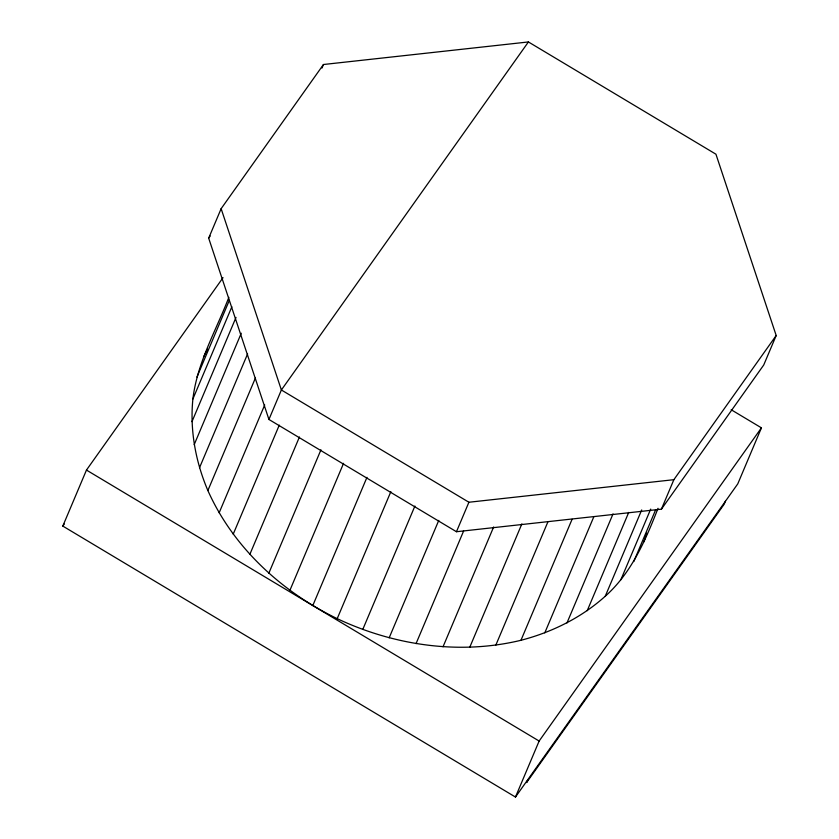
<?xml version="1.0" encoding="UTF-8"?>
<svg xmlns="http://www.w3.org/2000/svg" width="839" height="839" viewBox="0 0 839 839"><rect width="100%" height="100%" fill="white"/><g stroke="black" fill="none" stroke-linecap="round" stroke-linejoin="round"><path stroke-width="1.26" d="M658.028 508.298C645.527 540.274 631.463 572.932 605.255 596.235C581.354 617.724 551.957 632.228 520.967 640.283C459.573 655.144 393.942 645.432 337.205 618.658C281.631 591.747 233.252 547.447 207.873 490.542C195.634 461.775 189.75 430.25 192.886 399.018C197.134 362.836 215.927 330.828 228.848 297.352M643.859 541.858L646.785 533.205M731.178 409.736L761.434 427.848L737.775 483.862L515.471 797.05L62.81 526.084L86.469 470.071L223.038 277.667M208.68 238.15L221.139 208.68L323.466 64.509L528.413 41.95L715.94 154.208L776.19 335.516L763.731 364.996L661.415 509.158L456.458 531.727L268.931 419.469L208.68 238.15L210.201 236.021M321.966 68.053L323.466 64.509M196.934 377.057L229.33 300.372M192.886 399.018L231.868 306.759M191.974 421.66L236.011 317.415M194.187 444.67L241.265 333.23M199.514 467.732L247.599 353.901M207.873 490.542L255.455 377.907M219.157 512.786L264.704 404.943M268.931 419.469L281.38 389.988L528.413 41.95M233.211 534.181L279.272 425.132M249.833 554.411L299.439 436.983M268.826 573.215L320.959 449.798M289.906 590.341L343.56 463.327M312.8 605.559L366.958 477.349M337.205 618.658L390.859 491.644M362.773 629.46L414.906 506.032M389.17 637.818L438.776 520.39M456.458 531.727L468.907 502.246L673.864 479.688L776.19 335.516M416.05 643.628L463.621 530.993M443.023 646.806L493.636 526.976M469.746 647.299L521.879 523.882M495.839 645.118L547.972 521.701M520.967 640.283L572.093 519.257M544.784 632.858L593.886 516.625M566.965 622.947L613.026 513.908M587.216 610.687L628.715 512.43M515.471 797.05L539.131 741.047L761.434 427.848M527.825 779.651L526.577 782.598L724.172 504.208L725.42 501.261M605.255 596.235L641.699 509.965M620.839 579.801L650.707 509.095M633.77 561.585L655.532 510.06M661.415 509.158L673.864 479.688M204.045 356.072L207.611 349.108M62.81 526.084L64.267 524.029M468.907 502.246L281.38 389.988L221.139 208.68M86.469 470.071L539.131 741.047"/></g></svg>
